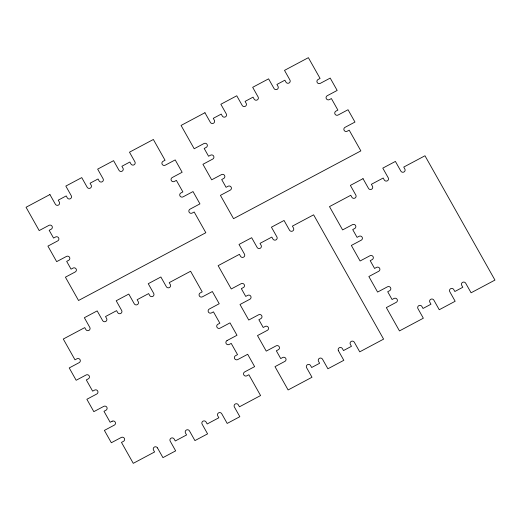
<?xml version="1.0" encoding="UTF-8"?>
<svg xmlns="http://www.w3.org/2000/svg" width="521" height="521" viewBox="0 0 521 521"><rect width="100%" height="100%" fill="white"/><g stroke="black" fill="none" stroke-linecap="round" stroke-linejoin="round"><path stroke-width="0.78" d="M227.045 340.565L236.983 335.277L229.995 322.87L220.064 328.158A2.266 2.214 3.8 0 1 216.983 327.273A2.266 2.214 3.8 0 1 217.876 324.277L219.855 323.222L213.46 311.858L211.487 312.906A2.266 2.208 3.8 0 1 208.4 312.027A2.266 2.208 3.8 0 1 209.299 309.031L219.224 303.736L212.353 291.532L202.422 296.82A2.273 2.214 3.8 0 1 199.341 295.935A2.273 2.214 3.8 0 1 200.233 292.932L202.213 291.884L190.595 271.252L169.221 282.636L170.302 284.557A2.266 2.214 3.8 0 1 169.41 287.566A2.266 2.214 3.8 0 1 166.329 286.68L160.865 276.983L148.244 283.704L153.702 293.401A2.273 2.214 3.8 0 1 152.809 296.403A2.273 2.214 3.8 0 1 149.722 295.518L148.635 293.59L137.14 299.712L138.221 301.639A2.266 2.214 3.8 0 1 137.329 304.642A2.266 2.214 3.8 0 1 134.249 303.756L128.791 294.059L116.203 300.76L121.66 310.457A2.266 2.208 3.8 0 1 120.768 313.46A2.266 2.208 3.8 0 1 117.681 312.574L116.593 310.646L105.529 316.54L106.61 318.468A2.266 2.214 3.8 0 1 105.717 321.47A2.266 2.214 3.8 0 1 102.637 320.591L97.18 310.894L84.356 317.719L89.814 327.416A2.273 2.214 3.8 0 1 88.915 330.412A2.273 2.214 3.8 0 1 85.835 329.532L84.747 327.605L63.288 339.028L74.991 359.822L76.965 358.774A2.273 2.214 3.8 0 1 80.045 359.653A2.273 2.214 3.8 0 1 79.153 362.655L69.228 367.937L76.164 380.271L86.095 374.983A2.266 2.208 3.8 0 1 89.176 375.869A2.266 2.208 3.8 0 1 88.277 378.865L86.31 379.92L92.64 391.16L94.607 390.112A2.266 2.214 3.8 0 1 97.694 390.997A2.266 2.214 3.8 0 1 96.795 393.993L86.87 399.281L93.832 411.655L103.764 406.367A2.266 2.208 3.8 0 1 106.844 407.253A2.266 2.208 3.8 0 1 105.945 410.248L103.979 411.303L110.159 422.284L112.126 421.235M338.429 350.737L343.814 360.311L327.904 368.783L322.512 359.21A2.266 2.208 3.8 0 0 319.425 358.324A2.266 2.208 3.8 0 0 318.533 361.327L319.627 363.267L311.669 367.5L310.575 365.56A2.266 2.214 3.8 0 0 307.494 364.68A2.266 2.214 3.8 0 0 306.595 367.683L311.988 377.256L288.113 389.962L274.997 366.654L284.87 361.398A2.273 2.214 3.8 0 0 285.769 358.396A2.273 2.214 3.8 0 0 282.688 357.51L280.715 358.559L276.338 350.796L278.312 349.741A2.273 2.214 3.8 0 0 279.204 346.745A2.273 2.214 3.8 0 0 276.123 345.859L266.244 351.115L257.498 335.576L267.377 330.321A2.273 2.214 3.8 0 0 268.269 327.318A2.273 2.214 3.8 0 0 265.189 326.439L263.216 327.488L258.846 319.718L260.819 318.67A2.273 2.214 3.8 0 0 261.711 315.661A2.273 2.214 3.8 0 0 258.624 314.782L248.751 320.037L240.005 304.498L249.885 299.243A2.273 2.214 3.8 0 0 250.777 296.241A2.273 2.214 3.8 0 0 247.696 295.355L245.723 296.41L241.347 288.641L243.32 287.592A2.266 2.214 3.8 0 0 244.219 284.59A2.266 2.214 3.8 0 0 241.132 283.704L231.252 288.96L218.136 265.658L239.413 254.333L240.5 256.26A2.266 2.208 3.8 0 0 243.581 257.146A2.266 2.208 3.8 0 0 244.473 254.144L239.015 244.447L251.669 237.713L257.127 247.41A2.266 2.214 3.8 0 0 260.207 248.289A2.266 2.214 3.8 0 0 261.106 245.293L260.018 243.359L271.825 237.075L272.913 239.002A2.273 2.214 3.8 0 0 276 239.888A2.273 2.214 3.8 0 0 276.892 236.886L271.434 227.189L284.049 220.474L289.507 230.171A2.273 2.214 3.8 0 0 292.587 231.05A2.273 2.214 3.8 0 0 293.486 228.055L292.398 226.121L313.616 214.828L383.593 339.132L359.731 351.838L354.339 342.264A2.273 2.214 3.8 0 0 351.252 341.379A2.273 2.214 3.8 0 0 350.359 344.381L351.454 346.322L343.495 350.561L342.401 348.621A2.266 2.208 3.8 0 0 339.321 347.735A2.266 2.208 3.8 0 0 338.422 350.737M157.479 447.923L162.949 457.633L175.662 450.86L170.198 441.15A2.266 2.208 3.8 0 1 171.096 438.154A2.266 2.208 3.8 0 1 174.17 439.034L175.271 440.974L186.583 434.95L185.489 433.016A2.266 2.208 3.8 0 1 186.381 430.014A2.266 2.208 3.8 0 1 189.462 430.893L194.932 440.603L207.586 433.869L202.122 424.159A2.266 2.208 3.8 0 1 203.014 421.157A2.266 2.208 3.8 0 1 206.095 422.043L207.189 423.983L218.84 417.777L217.752 415.843A2.273 2.214 3.8 0 1 218.644 412.84A2.273 2.214 3.8 0 1 221.725 413.72L227.195 423.43L239.836 416.696L234.372 406.986A2.266 2.214 3.8 0 1 235.271 403.99A2.266 2.214 3.8 0 1 238.351 404.869L239.445 406.81L260.578 395.556L248.862 374.742L246.889 375.797A2.266 2.214 3.8 0 1 243.802 374.912A2.266 2.214 3.8 0 1 244.701 371.916L254.626 366.628L247.683 354.287L237.752 359.575A2.266 2.208 3.8 0 1 234.671 358.689A2.266 2.208 3.8 0 1 235.564 355.687L237.537 354.638L231.213 343.398L229.24 344.446A2.266 2.208 3.8 0 1 226.153 343.567A2.266 2.208 3.8 0 1 227.052 340.565M157.479 447.923A2.273 2.214 3.8 0 0 154.398 447.038A2.273 2.214 3.8 0 0 153.506 450.04L154.594 451.981L133.265 463.332L121.478 442.394L123.451 441.346A2.273 2.214 3.8 0 0 124.343 438.343A2.273 2.214 3.8 0 0 121.263 437.458L111.338 442.746L104.389 430.405L114.32 425.123A2.266 2.208 3.8 0 0 115.213 422.121A2.266 2.208 3.8 0 0 112.132 421.235M49.918 194.554L26.05 207.26L39.173 230.569L48.974 225.352A2.266 2.214 3.8 0 1 52.061 226.231A2.266 2.214 3.8 0 1 51.162 229.233L49.176 230.295L53.552 238.064L55.539 237.003A2.266 2.208 3.8 0 1 58.619 237.889A2.266 2.208 3.8 0 1 57.727 240.884L47.919 246.114L56.665 261.646L66.467 256.43A2.266 2.208 3.8 0 1 69.553 257.309A2.266 2.208 3.8 0 1 68.661 260.311L66.675 261.373L71.045 269.142L73.038 268.081A2.273 2.214 3.8 0 1 76.118 268.966A2.273 2.214 3.8 0 1 75.219 271.962L65.418 277.185L78.534 300.493L205.841 232.718L194.177 211.995L192.203 213.05A2.273 2.214 3.8 0 1 189.116 212.164A2.273 2.214 3.8 0 1 190.015 209.168L199.947 203.88L193.011 191.565L183.079 196.853A2.273 2.214 3.8 0 1 179.999 195.968A2.273 2.214 3.8 0 1 180.891 192.965L182.871 191.917L176.378 180.383L174.405 181.432A2.266 2.214 3.8 0 1 171.318 180.553A2.266 2.214 3.8 0 1 172.217 177.55L182.148 172.262L175.193 159.908L165.261 165.196A2.266 2.208 3.8 0 1 162.181 164.317A2.266 2.208 3.8 0 1 163.073 161.315L165.053 160.26L153.356 139.485L129.488 152.191L134.913 161.836A2.266 2.214 3.8 0 1 134.021 164.838A2.266 2.214 3.8 0 1 130.94 163.959L129.853 162.031L121.901 166.271L122.982 168.192A2.273 2.214 3.8 0 1 122.09 171.194A2.273 2.214 3.8 0 1 119.003 170.308L113.578 160.663L97.661 169.136L103.086 178.775A2.273 2.214 3.8 0 1 102.194 181.783A2.273 2.214 3.8 0 1 99.114 180.904L98.026 178.977L90.074 183.21L91.155 185.137A2.273 2.214 3.8 0 1 90.257 188.14A2.273 2.214 3.8 0 1 87.176 187.254L81.745 177.609L65.835 186.082L71.26 195.72A2.273 2.214 3.8 0 1 70.368 198.729A2.273 2.214 3.8 0 1 67.287 197.843L66.2 195.922L58.248 200.155L59.329 202.083A2.273 2.214 3.8 0 1 58.43 205.085A2.273 2.214 3.8 0 1 55.35 204.199L49.918 194.554M204.935 112.731L181.067 125.437L194.19 148.752L203.991 143.529A2.266 2.214 3.8 0 1 207.078 144.415A2.266 2.214 3.8 0 1 206.179 147.41L204.193 148.472L208.569 156.241L210.556 155.18A2.266 2.208 3.8 0 1 213.636 156.066A2.266 2.208 3.8 0 1 212.744 159.068L202.936 164.291L211.682 179.823L221.484 174.607A2.266 2.208 3.8 0 1 224.571 175.492A2.266 2.208 3.8 0 1 223.678 178.488L221.692 179.55L226.062 187.319L228.048 186.257A2.273 2.214 3.8 0 1 231.135 187.143A2.273 2.214 3.8 0 1 230.236 190.145L220.429 195.368L233.551 218.67L360.858 150.895L349.194 130.178L347.22 131.227A2.273 2.214 3.8 0 1 344.134 130.348A2.273 2.214 3.8 0 1 345.032 127.345L354.964 122.057L348.028 109.742L338.096 115.03A2.273 2.214 3.8 0 1 335.016 114.145A2.273 2.214 3.8 0 1 335.908 111.142L337.888 110.094L331.395 98.56L329.422 99.609A2.266 2.214 3.8 0 1 326.335 98.73A2.266 2.214 3.8 0 1 327.234 95.727L337.165 90.439L330.21 78.091L320.278 83.373A2.266 2.208 3.8 0 1 317.198 82.494A2.266 2.208 3.8 0 1 318.09 79.492L320.07 78.437L308.373 57.668L284.505 70.374L289.93 80.013A2.266 2.214 3.8 0 1 289.038 83.015A2.266 2.214 3.8 0 1 285.957 82.136L284.87 80.208L276.918 84.448L277.999 86.369A2.273 2.214 3.8 0 1 277.1 89.371A2.273 2.214 3.8 0 1 274.02 88.492L268.595 78.847L252.678 87.313L258.103 96.958A2.273 2.214 3.8 0 1 257.211 99.96A2.273 2.214 3.8 0 1 254.131 99.081L253.043 97.153L245.085 101.387L246.172 103.314A2.273 2.214 3.8 0 1 245.274 106.317A2.273 2.214 3.8 0 1 242.193 105.431L236.762 95.786L220.852 104.259L226.277 113.904A2.273 2.214 3.8 0 1 225.385 116.906A2.273 2.214 3.8 0 1 222.304 116.02L221.217 114.099L213.258 118.332L214.346 120.26A2.273 2.214 3.8 0 1 213.447 123.262A2.273 2.214 3.8 0 1 210.367 122.376L204.935 112.731M363.02 178.664L350.373 185.398L355.83 195.095A2.266 2.208 3.8 0 1 354.931 198.091A2.266 2.208 3.8 0 1 351.851 197.212L350.763 195.277L329.487 206.609L342.61 229.911L352.483 224.655A2.266 2.214 3.8 0 1 355.569 225.534A2.266 2.214 3.8 0 1 354.677 228.537L352.704 229.592L357.074 237.361L359.047 236.306A2.273 2.214 3.8 0 1 362.128 237.192A2.273 2.214 3.8 0 1 361.235 240.194L351.356 245.45L360.102 260.988L369.975 255.733A2.273 2.214 3.8 0 1 373.062 256.612A2.273 2.214 3.8 0 1 372.17 259.614L370.197 260.669L374.573 268.439L376.546 267.384A2.273 2.214 3.8 0 1 379.627 268.269A2.273 2.214 3.8 0 1 378.728 271.272L368.855 276.527L377.601 292.066L387.474 286.81A2.273 2.214 3.8 0 1 390.561 287.69A2.273 2.214 3.8 0 1 389.662 290.692L387.696 291.74L392.066 299.51L394.039 298.461A2.273 2.214 3.8 0 1 397.119 299.347A2.273 2.214 3.8 0 1 396.227 302.349L386.348 307.605L399.47 330.913L423.339 318.207L417.953 308.634A2.266 2.214 3.8 0 1 418.845 305.632A2.266 2.214 3.8 0 1 421.925 306.511L423.019 308.452L430.978 304.218L429.884 302.271A2.266 2.208 3.8 0 1 430.782 299.275A2.266 2.208 3.8 0 1 433.863 300.155L439.255 309.735L455.165 301.262L449.779 291.688A2.266 2.208 3.8 0 1 450.672 288.686A2.266 2.208 3.8 0 1 453.752 289.572L454.846 291.506L462.804 287.273L461.71 285.332A2.273 2.214 3.8 0 1 462.609 282.33A2.273 2.214 3.8 0 1 465.689 283.216L471.082 292.789L494.95 280.083L424.973 155.772L403.749 167.072L404.837 168.999A2.273 2.214 3.8 0 1 403.944 172.002A2.273 2.214 3.8 0 1 400.857 171.122L395.4 161.425L382.792 168.14L388.249 177.837A2.273 2.214 3.8 0 1 387.35 180.839A2.273 2.214 3.8 0 1 384.27 179.953L383.182 178.019L371.369 184.31L372.456 186.238A2.266 2.214 3.8 0 1 371.564 189.24A2.266 2.214 3.8 0 1 368.477 188.361L363.02 178.664"/></g></svg>
